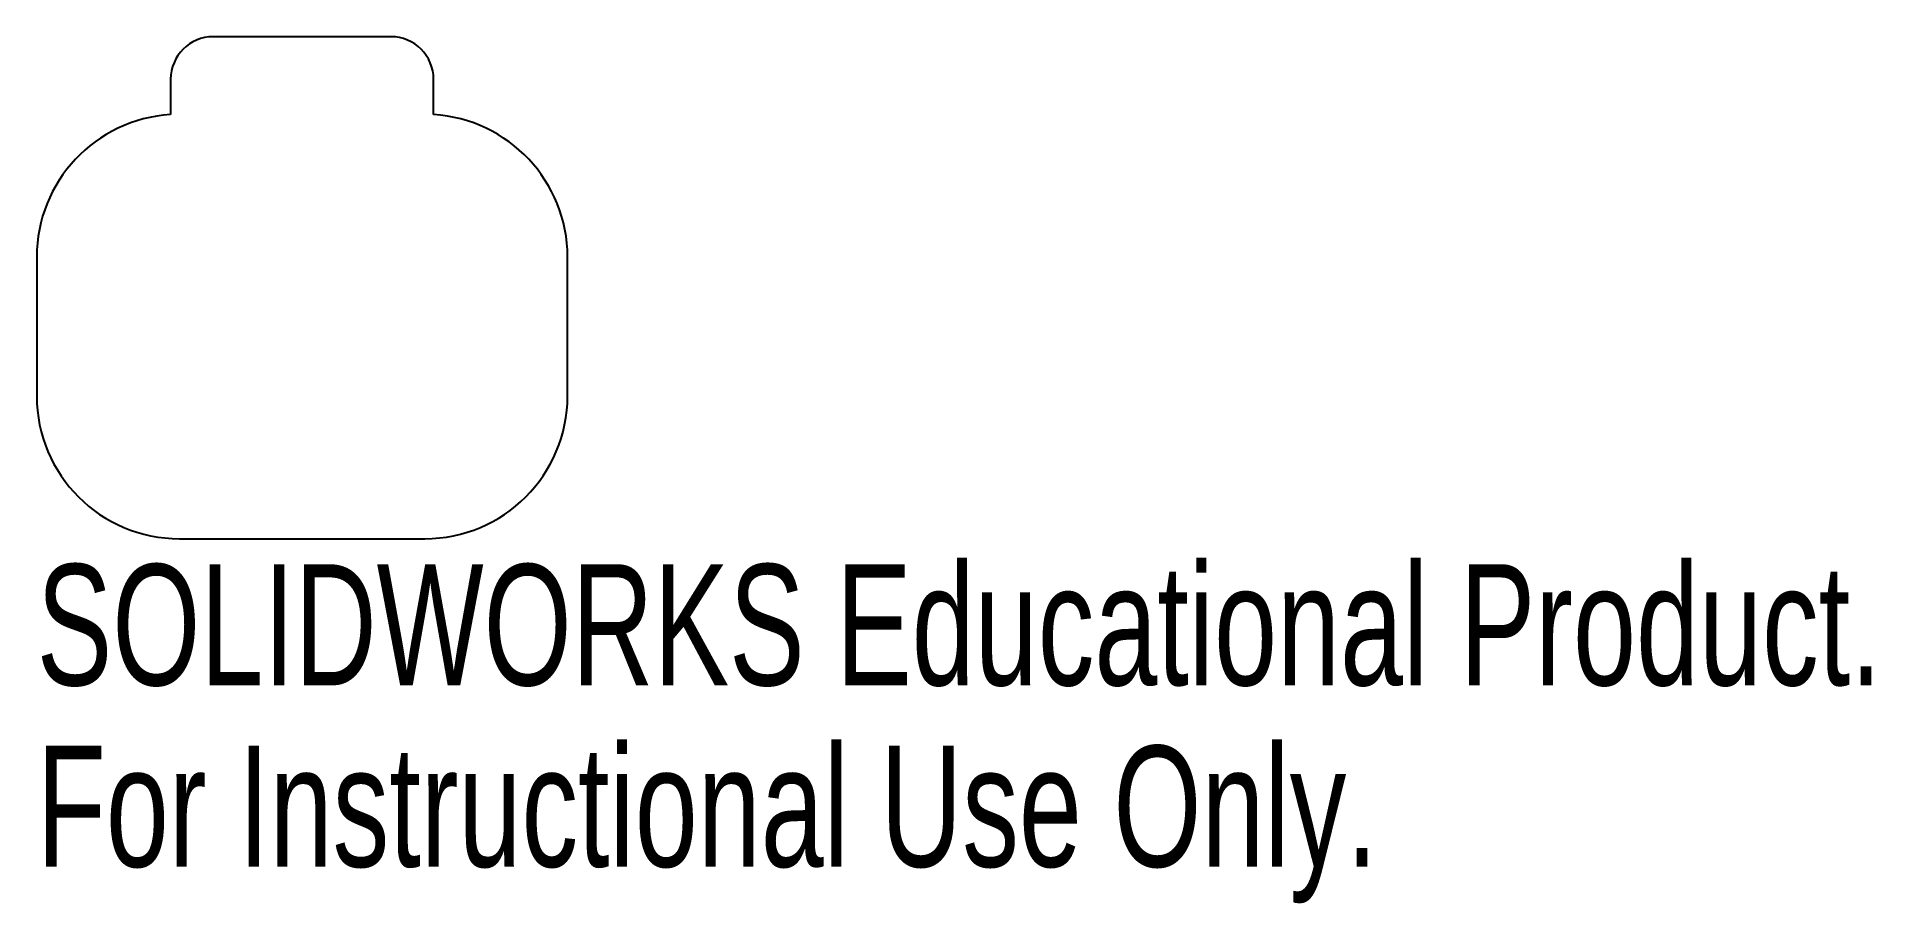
# Model space of a CAD drawing. Header units: millimetres. Extents: x -10.6 to 62.7, y -23 to 11.6.
import ezdxf

# ---------------------------------------------------------------- set-up
doc = ezdxf.new("R2010")
doc.units = ezdxf.units.MM
doc.styles.add('SLDTEXTSTYLE0', font='TXT', dxfattribs={"width": 0.7})

msp = doc.modelspace()

# ---------------------------------------------------------------- linework, layer by layer
at = {"color": 7, "linetype": 'Continuous'}
for p, q in [((3.55, 11.575), (-3.55, 11.575)), ((-5.25, 9.875), (-5.25, 8.464)), ((5.25, 8.464), (5.25, 9.875)), ((-10.6, 2.775), (-10.6, -2.775)), ((10.6, -2.775), (10.6, 2.775)), ((-4.9, -8.475), (4.9, -8.475))]:
    msp.add_line(p, q, dxfattribs=at)
for centre, radius, start, end in [((-3.55, 9.875), 1.7, 90, 180), ((3.55, 9.875), 1.7, 0, 90), ((-4.9, 2.775), 5.7, 93.52038, 180), ((4.9, 2.775), 5.7, 0, 86.47962), ((-4.9, -2.775), 5.7, 180, 270), ((4.9, -2.775), 5.7, 270, 0)]:
    msp.add_arc(centre, radius, start, end, dxfattribs=at)

# ---------------------------------------------------------------- texts
at = {"color": 7, "linetype": 'Continuous', "char_height": 4.83362, "attachment_point": 1, "style": 'SLDTEXTSTYLE0'}
for s, insert in [('SOLIDWORKS Educational Product.', (-10.6, -9.495)), ('For Instructional Use Only.', (-10.6, -16.745))]:
    msp.add_mtext(s, dxfattribs=dict(at, insert=insert))

doc.saveas('drawing.dxf')
